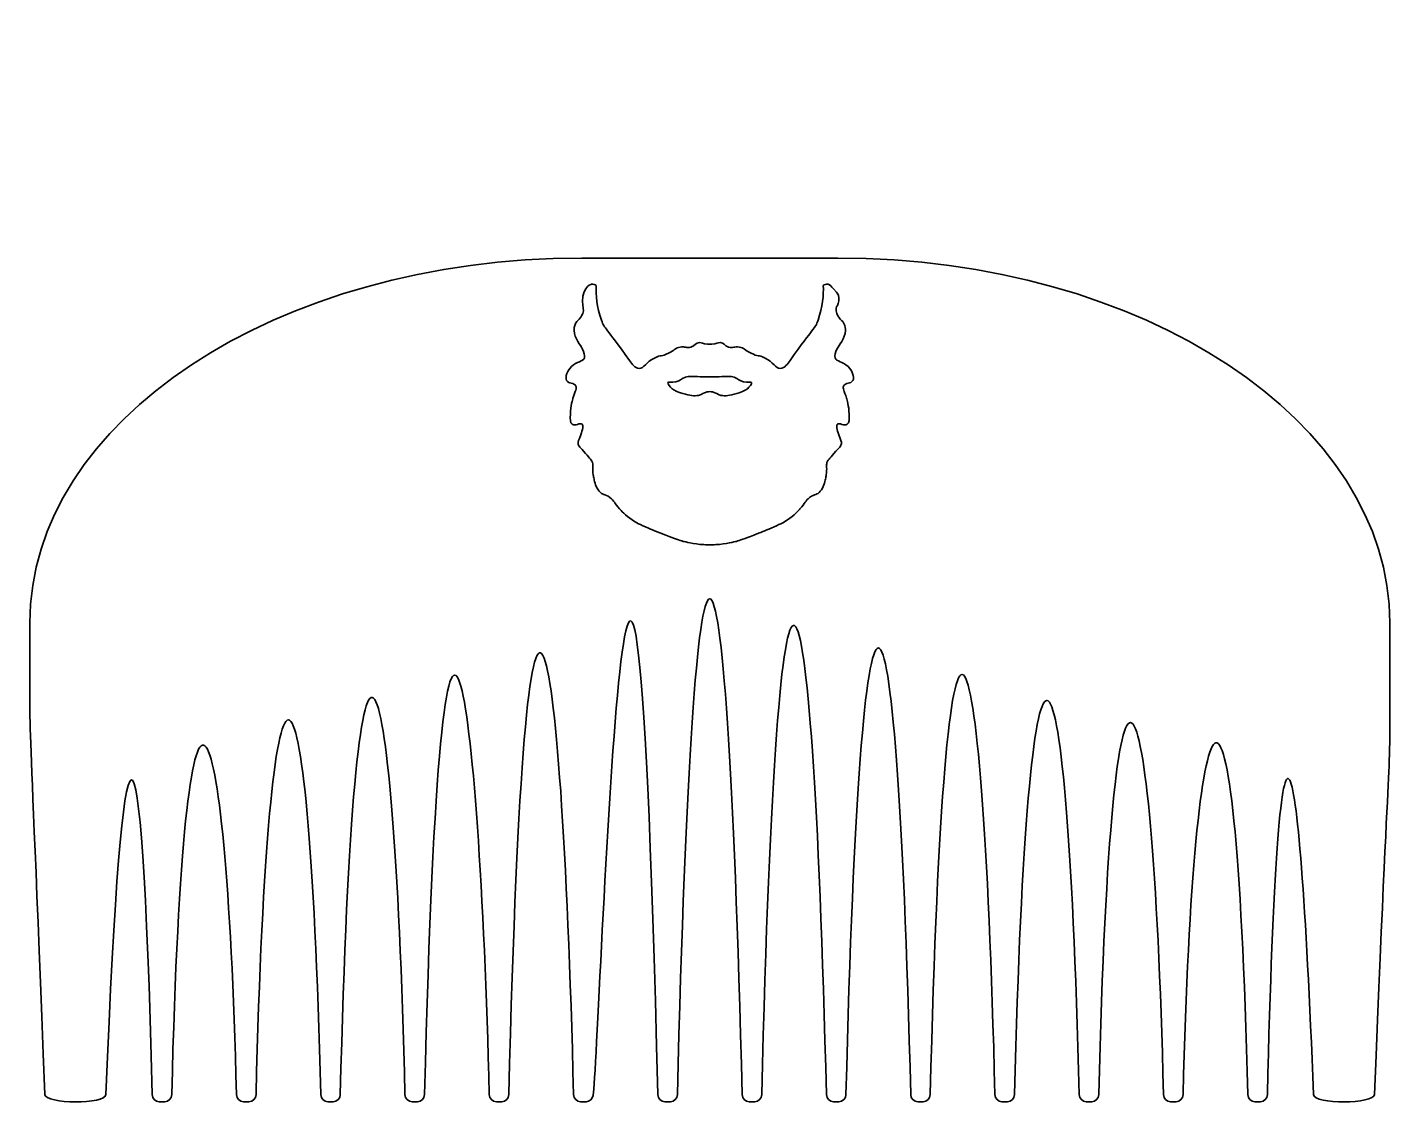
# Model space of a CAD drawing. Header units: inches. Extents: x 25.17 to 31.14, y -23.85 to -19.14.
import ezdxf

# ---------------------------------------------------------------- set-up
doc = ezdxf.new("R2010")
doc.units = ezdxf.units.IN
doc.header["$MEASUREMENT"] = 0
doc.layers.add('_U+0421_U+043B_U+043E_U+0439 1', color=7, linetype='Continuous')

msp = doc.modelspace()

# ---------------------------------------------------------------- linework, layer by layer
at = {"layer": '_U+0421_U+043B_U+043E_U+0439 1', "color": 22, "lineweight": 35, "true_color": 0xe52421}
msp.add_open_spline([(31.0604, -23.8006), (31.0587, -23.8431), (30.7951, -23.8456), (30.7934, -23.8006), (30.7272, -22.1174), (30.6405, -21.8072), (30.5915, -23.8014), (30.5911, -23.8188), (30.5775, -23.8324), (30.5609, -23.8324), (30.5609, -23.8324), (30.5367, -23.8324), (30.5367, -23.8324), (30.5201, -23.8324), (30.5065, -23.8188), (30.506, -23.8014), (30.4518, -21.5923), (30.2694, -21.9151), (30.2231, -23.8014), (30.2227, -23.8188), (30.209, -23.8324), (30.1924, -23.8324), (30.1924, -23.8324), (30.1685, -23.8324), (30.1685, -23.8324), (30.1517, -23.8324), (30.138, -23.8188), (30.1376, -23.8014), (30.0883, -21.7928), (29.9117, -21.4783), (29.8547, -23.8014), (29.8542, -23.8188), (29.8406, -23.8324), (29.824, -23.8324), (29.824, -23.8324), (29.8, -23.8324), (29.8, -23.8324), (29.7832, -23.8324), (29.7696, -23.8188), (29.7692, -23.8014), (29.7131, -21.5178), (29.5428, -21.4903), (29.4864, -23.8014), (29.486, -23.8188), (29.4724, -23.8324), (29.4555, -23.8324), (29.4555, -23.8324), (29.4316, -23.8324), (29.4316, -23.8324), (29.4148, -23.8324), (29.4011, -23.8188), (29.4007, -23.8014), (29.3452, -21.5269), (29.1822, -21.1839), (29.118, -23.8014), (29.1176, -23.8188), (29.1039, -23.8324), (29.0871, -23.8324), (29.0871, -23.8324), (29.0632, -23.8324), (29.0632, -23.8324), (29.0466, -23.8324), (29.0329, -23.8188), (29.0325, -23.8014), (28.9688, -21.2083), (28.8137, -21.1874), (28.7496, -23.8014), (28.7491, -23.8188), (28.7355, -23.8324), (28.7187, -23.8324), (28.7187, -23.8324), (28.6947, -23.8324), (28.6947, -23.8324), (28.6781, -23.8324), (28.6645, -23.8188), (28.6641, -23.8014), (28.6001, -21.1969), (28.4514, -20.9381), (28.3811, -23.8014), (28.3807, -23.8188), (28.367, -23.8324), (28.3505, -23.8324), (28.3505, -23.8324), (28.3263, -23.8324), (28.3263, -23.8324), (28.3097, -23.8324), (28.296, -23.8188), (28.2956, -23.8014), (28.2248, -20.9172), (28.0838, -20.9055), (28.0127, -23.8014), (28.0123, -23.8188), (27.9986, -23.8324), (27.982, -23.8324), (27.982, -23.8324), (27.9579, -23.8324), (27.9579, -23.8324), (27.9413, -23.8324), (27.9276, -23.8188), (27.9272, -23.8014), (27.8126, -19.1352), (27.6648, -23.8117), (27.6438, -23.8047), (27.6419, -23.8204), (27.6291, -23.8324), (27.6136, -23.8324), (27.6136, -23.8324), (27.5896, -23.8324), (27.5896, -23.8324), (27.5728, -23.8324), (27.5592, -23.8188), (27.5588, -23.8014), (27.5058, -21.6457), (27.3483, -20.8387), (27.276, -23.8014), (27.2756, -23.8188), (27.2619, -23.8324), (27.2451, -23.8324), (27.2451, -23.8324), (27.2212, -23.8324), (27.2212, -23.8324), (27.2044, -23.8324), (27.1907, -23.8188), (27.1903, -23.8014), (27.1472, -22.0444), (26.9825, -20.7508), (26.9076, -23.8014), (26.9072, -23.8188), (26.8935, -23.8324), (26.8767, -23.8324), (26.8767, -23.8324), (26.8528, -23.8324), (26.8528, -23.8324), (26.836, -23.8324), (26.8223, -23.8188), (26.8219, -23.8014), (26.7704, -21.6926), (26.6008, -21.2887), (26.5391, -23.8014), (26.5387, -23.8188), (26.5251, -23.8324), (26.5083, -23.8324), (26.5083, -23.8324), (26.4843, -23.8324), (26.4843, -23.8324), (26.4677, -23.8324), (26.4541, -23.8188), (26.4537, -23.8014), (26.4001, -21.6184), (26.2244, -21.6163), (26.1707, -23.8014), (26.1703, -23.8188), (26.1566, -23.8324), (26.14, -23.8324), (26.14, -23.8324), (26.1159, -23.8324), (26.1159, -23.8324), (26.0993, -23.8324), (26.0856, -23.8188), (26.0852, -23.8014), (26.0399, -21.9554), (25.8568, -21.5798), (25.8023, -23.8014), (25.8019, -23.8188), (25.7882, -23.8324), (25.7716, -23.8324), (25.7716, -23.8324), (25.7474, -23.8324), (25.7474, -23.8324), (25.7309, -23.8324), (25.7172, -23.8188), (25.7168, -23.8014), (25.6709, -21.9321), (25.5857, -22.0003), (25.5149, -23.8006), (25.5132, -23.8456), (25.2496, -23.8431), (25.2479, -23.8006), (25.1708, -21.8356), (25.182, -22.3635), (25.182, -21.7389), (25.182, -20.8579), (26.2619, -20.1439), (27.5943, -20.1439), (27.5943, -20.1439), (28.7141, -20.1439), (28.7141, -20.1439), (30.0464, -20.1439), (31.1265, -20.8579), (31.1265, -21.7389), (31.1265, -22.7063), (31.1351, -21.8967), (31.0604, -23.8006)], degree=3, knots=[0, 0, 0, 0, 1, 1, 1, 2, 2, 2, 3, 3, 3, 4, 4, 4, 5, 5, 5, 6, 6, 6, 7, 7, 7, 8, 8, 8, 9, 9, 9, 10, 10, 10, 11, 11, 11, 12, 12, 12, 13, 13, 13, 14, 14, 14, 15, 15, 15, 16, 16, 16, 17, 17, 17, 18, 18, 18, 19, 19, 19, 20, 20, 20, 21, 21, 21, 22, 22, 22, 23, 23, 23, 24, 24, 24, 25, 25, 25, 26, 26, 26, 27, 27, 27, 28, 28, 28, 29, 29, 29, 30, 30, 30, 31, 31, 31, 32, 32, 32, 33, 33, 33, 34, 34, 34, 35, 35, 35, 36, 36, 36, 37, 37, 37, 38, 38, 38, 39, 39, 39, 40, 40, 40, 41, 41, 41, 42, 42, 42, 43, 43, 43, 44, 44, 44, 45, 45, 45, 46, 46, 46, 47, 47, 47, 48, 48, 48, 49, 49, 49, 50, 50, 50, 51, 51, 51, 52, 52, 52, 53, 53, 53, 54, 54, 54, 55, 55, 55, 56, 56, 56, 57, 57, 57, 58, 58, 58, 59, 59, 59, 60, 60, 60, 61, 61, 61, 62, 62, 62, 63, 63, 63, 64, 64, 64, 64], dxfattribs=at)
at = {"layer": '_U+0421_U+043B_U+043E_U+0439 1', "color": 98, "lineweight": 35, "true_color": 0x010202}
for points, knots in [([(28.1541, -21.3981), (28.1623, -21.398), (28.1709, -21.3977), (28.18, -21.3971), (28.2271, -21.394), (28.2617, -21.385), (28.2705, -21.3826), (28.2856, -21.3786), (28.3059, -21.3708), (28.3465, -21.3553), (28.3772, -21.3435), (28.3965, -21.3361), (28.4224, -21.3247), (28.4583, -21.3089), (28.4762, -21.3011), (28.4936, -21.2893), (28.5229, -21.2693), (28.5431, -21.2471), (28.5485, -21.241), (28.5724, -21.2141), (28.5708, -21.2058), (28.5905, -21.1911), (28.6143, -21.1735), (28.6232, -21.1807), (28.6374, -21.1638), (28.6515, -21.147), (28.6572, -21.1227), (28.66, -21.1107), (28.6618, -21.1032), (28.6627, -21.0974), (28.6633, -21.093), (28.6679, -21.0607), (28.6622, -21.0537), (28.6665, -21.0383), (28.6685, -21.0309), (28.6781, -21.02), (28.6972, -20.998), (28.7216, -20.9701), (28.7283, -20.9663), (28.7295, -20.9546), (28.7305, -20.9449), (28.7264, -20.9434), (28.7182, -20.9176), (28.7101, -20.892), (28.7055, -20.8771), (28.7118, -20.8709), (28.7207, -20.8621), (28.7417, -20.8804), (28.7554, -20.8709), (28.7647, -20.8645), (28.7644, -20.8495), (28.7635, -20.8259), (28.7622, -20.7909), (28.7538, -20.7621), (28.7522, -20.7567), (28.7421, -20.7228), (28.7336, -20.7145), (28.7392, -20.7036), (28.7475, -20.6877), (28.7709, -20.6951), (28.7797, -20.6795), (28.7886, -20.6634), (28.7754, -20.6351), (28.7586, -20.6183), (28.7343, -20.5939), (28.7081, -20.5994), (28.7021, -20.5797), (28.6987, -20.5689), (28.7036, -20.5577), (28.7101, -20.5427), (28.7169, -20.5272), (28.7211, -20.5271), (28.7312, -20.5089), (28.7395, -20.4938), (28.7472, -20.4796), (28.7473, -20.4606), (28.7474, -20.4553), (28.7473, -20.443), (28.7409, -20.4301), (28.734, -20.4164), (28.7279, -20.4175), (28.7182, -20.4027), (28.714, -20.3962), (28.7035, -20.3801), (28.7069, -20.3625), (28.7086, -20.3539), (28.7398, -20.3169), (28.6956, -20.2788), (28.6836, -20.2684), (28.6812, -20.2598), (28.6714, -20.2579), (28.6632, -20.2563), (28.6556, -20.2606), (28.6503, -20.2643), (28.652, -20.3059), (28.648, -20.3587), (28.6277, -20.4156), (28.6131, -20.4566), (28.6109, -20.441), (28.5049, -20.5926), (28.4951, -20.6065), (28.4817, -20.6258), (28.4628, -20.6264), (28.4401, -20.627), (28.4345, -20.5998), (28.3933, -20.5797), (28.3676, -20.5671), (28.3651, -20.5754), (28.3352, -20.5604), (28.307, -20.5463), (28.3042, -20.5364), (28.2834, -20.533), (28.2614, -20.5295), (28.2562, -20.5394), (28.2366, -20.533), (28.2166, -20.5266), (28.216, -20.5145), (28.1994, -20.5137), (28.1881, -20.5132), (28.1851, -20.5186), (28.1638, -20.5202), (28.1613, -20.5204), (28.158, -20.5205), (28.1541, -20.5205), (28.1502, -20.5205), (28.147, -20.5204), (28.1444, -20.5202), (28.1232, -20.5186), (28.1202, -20.5132), (28.1089, -20.5137), (28.0923, -20.5145), (28.0917, -20.5266), (28.0717, -20.533), (28.052, -20.5394), (28.0469, -20.5295), (28.0248, -20.533), (28.0041, -20.5364), (28.0013, -20.5463), (27.9731, -20.5604), (27.9432, -20.5754), (27.9406, -20.5671), (27.9149, -20.5797), (27.8738, -20.5998), (27.8681, -20.627), (27.8454, -20.6264), (27.8265, -20.6258), (27.8131, -20.6065), (27.8034, -20.5926), (27.6973, -20.441), (27.6952, -20.4566), (27.6805, -20.4156), (27.6603, -20.3587), (27.6563, -20.3059), (27.6579, -20.2643), (27.6527, -20.2606), (27.6451, -20.2563), (27.6369, -20.2579), (27.6337, -20.2585), (27.5848, -20.2776), (27.6013, -20.3625), (27.6048, -20.3801), (27.5943, -20.3962), (27.59, -20.4027), (27.5804, -20.4175), (27.5742, -20.4164), (27.5674, -20.4301), (27.5609, -20.443), (27.5609, -20.4553), (27.5609, -20.4606), (27.5611, -20.4796), (27.5687, -20.4938), (27.5771, -20.5089), (27.5872, -20.5271), (27.5914, -20.5272), (27.5981, -20.5427), (27.6046, -20.5577), (27.6095, -20.5689), (27.6062, -20.5797), (27.6001, -20.5994), (27.574, -20.5939), (27.5496, -20.6183), (27.5328, -20.6351), (27.5196, -20.6634), (27.5286, -20.6795), (27.5374, -20.6951), (27.5607, -20.6877), (27.569, -20.7036), (27.5747, -20.7145), (27.5662, -20.7228), (27.5561, -20.7567), (27.5545, -20.7621), (27.5461, -20.7909), (27.5448, -20.8259), (27.5439, -20.8495), (27.5435, -20.8645), (27.5529, -20.8709), (27.5665, -20.8804), (27.5876, -20.8621), (27.5965, -20.8709), (27.6028, -20.8771), (27.5981, -20.892), (27.59, -20.9176), (27.5819, -20.9434), (27.5777, -20.9449), (27.5787, -20.9546), (27.5799, -20.9663), (27.5866, -20.9701), (27.611, -20.998), (27.6302, -21.02), (27.6397, -21.0309), (27.6418, -21.0383), (27.646, -21.0537), (27.6404, -21.0607), (27.645, -21.093), (27.6456, -21.0974), (27.6465, -21.1032), (27.6482, -21.1107), (27.651, -21.1227), (27.6568, -21.147), (27.6708, -21.1638), (27.6851, -21.1807), (27.6939, -21.1735), (27.7177, -21.1911), (27.7375, -21.2058), (27.7359, -21.2141), (27.7597, -21.241), (27.7652, -21.2471), (27.7853, -21.2693), (27.8147, -21.2893), (27.832, -21.3011), (27.8499, -21.3089), (27.8858, -21.3247), (27.9118, -21.3361), (27.9311, -21.3435), (27.9618, -21.3553), (28.0024, -21.3708), (28.0227, -21.3786), (28.0378, -21.3826), (28.0465, -21.385), (28.0812, -21.394), (28.1283, -21.3971), (28.1374, -21.3977), (28.146, -21.398), (28.1541, -21.3981)], [0, 0, 0, 0, 1, 1, 1, 2, 2, 2, 3, 3, 3, 4, 4, 4, 5, 5, 5, 6, 6, 6, 7, 7, 7, 8, 8, 8, 9, 9, 9, 10, 10, 10, 11, 11, 11, 12, 12, 12, 13, 13, 13, 14, 14, 14, 15, 15, 15, 16, 16, 16, 17, 17, 17, 18, 18, 18, 19, 19, 19, 20, 20, 20, 21, 21, 21, 22, 22, 22, 23, 23, 23, 24, 24, 24, 25, 25, 25, 26, 26, 26, 27, 27, 27, 28, 28, 28, 29, 29, 29, 30, 30, 30, 31, 31, 31, 32, 32, 32, 33, 33, 33, 34, 34, 34, 35, 35, 35, 36, 36, 36, 37, 37, 37, 38, 38, 38, 39, 39, 39, 40, 40, 40, 41, 41, 41, 42, 42, 42, 43, 43, 43, 44, 44, 44, 45, 45, 45, 46, 46, 46, 47, 47, 47, 48, 48, 48, 49, 49, 49, 50, 50, 50, 51, 51, 51, 52, 52, 52, 53, 53, 53, 54, 54, 54, 55, 55, 55, 56, 56, 56, 57, 57, 57, 58, 58, 58, 59, 59, 59, 60, 60, 60, 61, 61, 61, 62, 62, 62, 63, 63, 63, 64, 64, 64, 65, 65, 65, 66, 66, 66, 67, 67, 67, 68, 68, 68, 69, 69, 69, 70, 70, 70, 71, 71, 71, 72, 72, 72, 73, 73, 73, 74, 74, 74, 75, 75, 75, 76, 76, 76, 77, 77, 77, 78, 78, 78, 79, 79, 79, 80, 80, 80, 81, 81, 81, 81]), ([(28.159, -20.6639), (28.1774, -20.6638), (28.1912, -20.663), (28.1956, -20.6628), (28.2295, -20.6612), (28.2464, -20.6604), (28.2603, -20.665), (28.2818, -20.6721), (28.2813, -20.6816), (28.3023, -20.6853), (28.3214, -20.6888), (28.3339, -20.683), (28.3368, -20.6886), (28.3401, -20.6949), (28.3271, -20.7083), (28.3184, -20.7154), (28.3119, -20.7208), (28.3011, -20.728), (28.2721, -20.7358), (28.2395, -20.7445), (28.2232, -20.7489), (28.2032, -20.7444), (28.185, -20.7402), (28.1837, -20.7335), (28.1654, -20.7293), (28.1616, -20.7285), (28.1578, -20.7279), (28.1541, -20.7275), (28.1504, -20.7279), (28.1467, -20.7285), (28.1428, -20.7293), (28.1246, -20.7335), (28.1232, -20.7402), (28.1051, -20.7444), (28.085, -20.7489), (28.0687, -20.7445), (28.0361, -20.7358), (28.0071, -20.728), (27.9964, -20.7208), (27.9898, -20.7154), (27.9811, -20.7083), (27.9682, -20.6949), (27.9715, -20.6886), (27.9744, -20.683), (27.9869, -20.6888), (28.006, -20.6853), (28.027, -20.6816), (28.0265, -20.6721), (28.048, -20.665), (28.0619, -20.6604), (28.0788, -20.6612), (28.1127, -20.6628), (28.1171, -20.663), (28.1309, -20.6638), (28.1493, -20.6639), (28.1493, -20.6639), (28.159, -20.6639), (28.159, -20.6639)], [0, 0, 0, 0, 1, 1, 1, 2, 2, 2, 3, 3, 3, 4, 4, 4, 5, 5, 5, 6, 6, 6, 7, 7, 7, 8, 8, 8, 9, 9, 9, 10, 10, 10, 11, 11, 11, 12, 12, 12, 13, 13, 13, 14, 14, 14, 15, 15, 15, 16, 16, 16, 17, 17, 17, 18, 18, 18, 19, 19, 19, 19])]:
    msp.add_open_spline(points, degree=3, knots=knots, dxfattribs=at)

doc.saveas('drawing.dxf')
